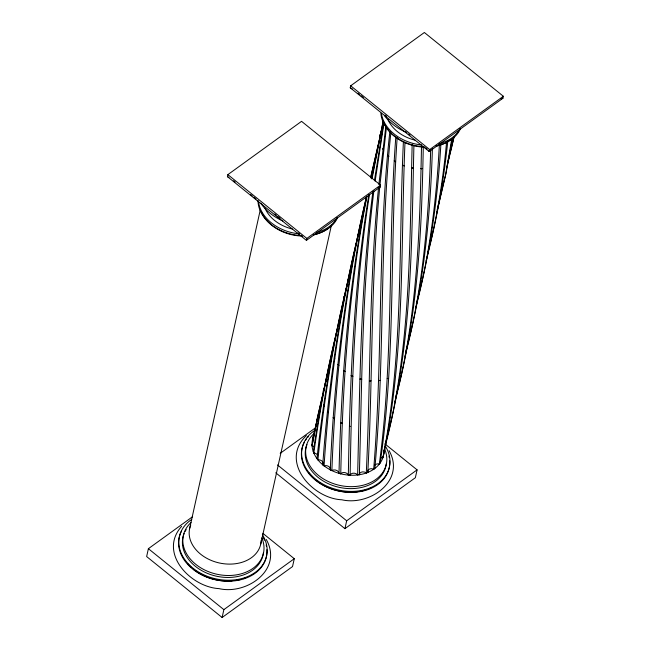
<?xml version="1.0" encoding="UTF-8"?>
<svg xmlns="http://www.w3.org/2000/svg" width="650" height="650" viewBox="0 0 650 650"><rect width="100%" height="100%" fill="white"/><g stroke="black" fill="none" stroke-linecap="round" stroke-linejoin="round"><path stroke-width="0.97" d="M373.88 191.051C361.993 285.139 362.042 380.096 359.361 474.736L357.402 474.663A4.241 3.177 12.5 0 0 350.228 474.898L348.327 475.093C350.009 381.274 353.47 287.137 368.932 194.423M350.131 475.215C351.829 381.534 354.673 287.527 369.419 194.829M389.123 429.349C412.222 336.627 411.604 240.467 413.912 145.584M421.484 146.884C419.835 232.269 417.129 318.671 394.916 401.643M412.173 144.138C409.524 246.643 411.036 350.911 383.988 450.726L383.874 450.734M423.28 146.989C421.647 230.994 418.153 315.981 395.623 397.41M366.616 196.926C348.026 287.844 341.242 380.705 338.999 473.338L340.754 473.809C342.802 380.876 348.928 287.69 366.949 196.349M357.638 474.971C359.978 381.802 360.514 288.34 372.369 195.748L372.905 191.726M430.666 149.744C428.716 219.204 422.955 289.047 404.901 356.387M404.999 142.382C400.514 247.154 405.251 353.251 383.256 456.438L382.411 457.706A4.241 3.177 12.5 0 0 380.429 458.209M403.406 141.602C398.385 247.024 403.642 353.681 382.85 457.738M432.404 148.484C430.259 216.678 424.036 285.22 405.827 351.195M366.592 196.747C344.736 286.154 334.116 377.967 330.281 469.82L331.866 470.616C335.327 378.674 345.174 286.715 366.381 197.072M379.787 186.729C370.581 281.694 372.905 377.219 367.811 472.396L366.283 472.981C370.809 377.837 368.851 282.352 378.576 187.493M374.571 465.603A4.241 3.177 12.5 0 1 378.909 463.946L379.332 464.059C393.981 355.526 387.514 245.635 395.842 136.63M397.166 137.678C389.521 245.993 395.956 355.225 380.185 462.93L379.34 464.059M439.368 144.787C436.507 199.851 429.731 254.889 415.594 308.262M440.879 144.194C437.734 198.071 430.568 251.899 416.284 304.029M330.281 469.812L330.379 469.503A4.241 3.177 12.5 0 0 324.456 465.717L324.082 465.855C329.241 385.052 340.584 304.541 360.319 225.964M324.082 465.855L322.766 464.799C328.266 386.498 339.625 308.506 359.011 232.399M367.811 472.396L367.681 472.062A4.241 3.177 12.5 0 1 373.303 469.064L373.677 469.259C382.939 356.826 377.406 243.62 389.886 131.381M373.685 469.259L374.839 468.431C385.158 356.769 379.202 244.238 390.861 132.632M379.966 184.746L386.376 127.831M378.861 184.511L385.816 126.474M446.582 142.098C442.886 182.219 436.288 222.105 426.051 261.089M322.774 464.782L322.977 464.523A4.241 3.177 12.5 0 0 318.346 459.794L317.931 459.851C324.147 396.63 334.628 333.799 350.09 272.171M447.785 141.188C443.901 179.237 437.426 217.059 427.489 254.004M317.931 459.851L316.973 458.591C323.326 398.946 333.361 339.658 348.075 281.491M375.156 181.017L383.914 123.37M374.408 180.676L383.784 121.989M317.679 455.219A4.241 3.177 12.5 0 0 314.259 453.034L313.828 453.001C319.832 410.004 327.811 367.266 338.244 325.114M451.782 138.767L445.591 174.72L436.507 213.923M313.82 453.001L313.292 451.636C319.442 410.288 327.34 369.184 337.618 328.664M452.408 138.58L445.997 173.42L437.198 209.69M372.133 178.319L383.183 121.079M371.589 178.88L383.264 120.721M314.234 447.038A4.241 3.177 12.5 0 0 312.463 445.9L312.049 445.786L317.298 418.608L328.486 369.395M312.041 445.786L317.468 417.259L327.161 375.83M453.976 137.142L446.964 166.749M370.63 177.921L380.534 134.509M227.427 176.605L227.866 174.639L301.551 121.339L380.543 185.12L380.104 187.086L306.418 240.386L227.427 176.605L228.954 177.507M192.595 516.709L148.387 548.689L146.64 556.554L222.121 617.5L292.533 566.564L294.279 558.707L262.827 533.309M189.597 528.71L260.341 209.617M222.121 617.5L223.86 609.635L294.279 558.707M306.418 240.386L306.849 238.42L380.543 185.12M350.244 87.766L350.683 85.8L424.369 32.5L503.36 96.281L502.921 98.248L429.236 151.548L350.244 87.766L352.527 89.123M260.731 544.091L331.467 224.998M275.746 472.794L344.931 528.661L346.678 520.796L417.089 469.869L384.857 443.836M503.36 96.281L429.666 149.581L429.236 151.548L428.651 150.264M417.089 469.869L415.35 477.726L344.931 528.661M370.622 177.548L379.202 140.944M452.091 145.381L453.838 137.727M380.998 132.584L381.924 128.741M313.097 438.888L312.707 438.693L318.719 413.676M312.731 438.604L316.225 424.921M448.151 160.615L451.872 146.331M385.166 444.584L388.879 430.308M313.081 437.474L313.552 437.418M340.754 473.809L340.957 473.533A4.241 3.177 12.5 0 1 348.205 474.76L348.327 475.085M181.634 526.313C157.844 552.858 190.523 587.096 219.026 588.624C246.773 595.108 283.27 569.603 266.281 539.5M306.386 435.549C279.159 461.216 312.195 498.526 341.843 499.785C369.59 506.269 406.088 480.764 389.098 450.661M280.207 453.343L315.412 427.871M331.874 470.616L332.166 470.405A4.241 3.177 12.5 0 1 338.983 472.997L338.999 473.33M387.189 378.633L387.961 378.349M501.052 98.914L502.921 98.248M378.235 187.752L380.104 187.086M311.976 444.405L312.398 444.348M369.566 380.778L371.044 380.859L369.484 380.77M413.392 168.147L411.84 167.887M411.913 167.895L413.4 168.131M349.456 426.156L350.334 426.4M342.111 423.345L340.738 422.654M340.738 422.638L342.038 423.312M395.582 161.696L394.314 160.875M394.314 160.867L395.509 161.655M350.683 85.8L429.666 149.581M357.939 93.161L359.491 94.421M361.043 95.672L363.374 97.557M385.133 115.123L386.685 116.374M405.34 131.438L406.892 132.689M408.444 133.949L410.004 135.2M425.539 147.753L427.099 149.004M227.866 174.639L306.849 238.42M233.569 180.749L235.121 182M250.664 194.553L252.216 195.804M253.768 197.064L256.1 198.941M274.747 214.004L276.307 215.256M277.859 216.515L280.191 218.392M298.066 232.822L299.618 234.081M301.169 235.332L302.721 236.592M366.283 472.981L365.966 472.721A4.241 3.177 12.5 0 0 359.344 474.394L359.361 474.719M277.493 464.937L346.678 520.796M148.387 548.689L223.86 609.635M343.679 370.459L345.012 371.516L343.696 370.443M338.049 364.479L338.861 365.503L338.008 364.423M327.592 411.645L328.404 412.677L327.551 411.588M382.947 148.817L383.589 149.898L382.915 148.752M334.482 357.979L334.742 358.662M380.599 142.805L380.299 141.424L380.608 142.813M322.481 398.434L322.449 397.231L322.481 398.369M383.971 450.036L383.988 450.726M343.371 302.892L343.387 303.591M383.988 451.474A36.384 27.211 12.5 0 1 342.339 474.183A36.384 27.211 12.5 0 1 313.552 436.247M371.053 487.841A43.144 32.264 12.5 0 1 368.615 488.914M366.056 489.84A43.144 32.264 12.5 0 1 358.784 491.579M357.841 491.717A43.144 32.264 12.5 0 1 319.272 482.674M318.492 482.129A43.144 32.264 12.5 0 1 308.766 472.656M389.716 460.809A44.655 33.394 12.5 0 1 338.658 491.043A44.655 33.394 12.5 0 1 304.33 442.349M305.533 440.294A44.655 33.394 12.5 0 1 306.451 438.977M307.45 437.702A44.655 33.394 12.5 0 1 308.523 436.467M388.968 456.073A44.655 33.394 12.5 0 1 389.309 457.649M385.182 445.827A44.655 33.394 12.5 0 1 369.866 487.988A44.655 33.394 12.5 0 1 311.447 475.353A44.655 33.394 12.5 0 1 314.559 430.552M386.238 463.946A41.015 30.672 12.5 0 1 338.049 487.077A41.015 30.672 12.5 0 1 306.987 444.632M384.621 448.996A41.015 30.672 12.5 0 1 339.877 485.436A41.015 30.672 12.5 0 1 313.828 433.688M450.905 139.482A39.683 29.673 12.5 0 1 449.67 140.4M449.036 140.831A39.683 29.673 12.5 0 1 436.183 146.144M423.776 147.152A39.683 29.673 12.5 0 1 386.693 127.92M386.271 127.262A39.683 29.673 12.5 0 1 385.483 125.929M385.117 125.255A39.683 29.673 12.5 0 1 384.134 123.207M460.354 128.903A41.234 30.834 12.5 0 1 436.231 145.893M424.214 146.754A41.234 30.834 12.5 0 1 380.868 113.157M460.062 128.635A41.234 30.834 12.5 0 1 439.205 143.723M421.72 144.974A41.234 30.834 12.5 0 1 381.461 113.774M415.09 140.173A36.384 27.211 12.5 0 1 387.92 119.543M405.706 132.096A47.304 35.368 12.5 0 1 384.621 115.846M244.953 578.077A43.144 32.264 12.5 0 1 243.238 578.679M240.581 579.459A43.144 32.264 12.5 0 1 238.761 579.898M237.843 580.084A43.144 32.264 12.5 0 1 235.024 580.556M232.148 580.872A43.144 32.264 12.5 0 1 198.055 572.569M197.251 572.049A43.144 32.264 12.5 0 1 193.424 569.262M191.319 567.45A43.144 32.264 12.5 0 1 187.574 563.558M266.793 554.352A44.655 33.394 12.5 0 1 212.818 579.142A44.655 33.394 12.5 0 1 181.513 531.188M263.453 537.908A44.655 33.394 12.5 0 1 264.558 540.207M266.151 544.911A44.655 33.394 12.5 0 1 266.492 546.488M266.898 549.648A44.655 33.394 12.5 0 1 266.874 553.572M262.364 534.666A44.655 33.394 12.5 0 1 247.049 576.826A44.655 33.394 12.5 0 1 188.638 564.192A44.655 33.394 12.5 0 1 191.742 519.391M263.421 552.784A41.015 30.672 12.5 0 1 215.231 575.916A41.015 30.672 12.5 0 1 184.169 533.471M185.096 531.513A41.015 30.672 12.5 0 1 186.201 529.628M261.804 537.834A41.015 30.672 12.5 0 1 217.059 574.275A41.015 30.672 12.5 0 1 191.011 522.527M261.17 540.312A36.384 27.211 12.5 0 1 219.521 563.022A36.384 27.211 12.5 0 1 190.734 525.086M330.874 225.826A39.683 29.673 12.5 0 1 329.81 226.858M328.088 228.321A39.683 29.673 12.5 0 1 313.365 234.983M301.868 236.023A39.683 29.673 12.5 0 1 261.316 212.046M337.537 217.742A41.234 30.834 12.5 0 1 313.414 234.731M299.504 235.471A41.234 30.834 12.5 0 1 257.993 200.541M337.244 217.474A41.234 30.834 12.5 0 1 316.387 232.562M298.902 233.813A41.234 30.834 12.5 0 1 258.456 201.159M292.273 229.011A36.384 27.211 12.5 0 1 265.102 208.382M282.888 220.935A47.304 35.368 12.5 0 1 260.731 203.141M380.055 135.411L380.234 134.241L380.063 135.346M344.273 296.53C343.647 298.667 344.947 294.393 344.273 296.53M323.359 390.869C322.733 393.006 324.033 388.733 323.359 390.869M334.555 418.681L333.223 417.625L334.555 418.681M388.765 156.382L387.603 155.212L388.765 156.382M380.274 380.38L378.552 380.632L380.274 380.396M421.891 168.643L420.997 168.667L421.891 168.643M361.668 379.47L359.913 378.999L361.668 379.462M404.186 165.823L402.496 165.181L404.186 165.823M352.787 376.277L351.203 375.473L352.787 376.277M324.277 405.836L323.749 404.471L324.285 405.836"/></g></svg>
